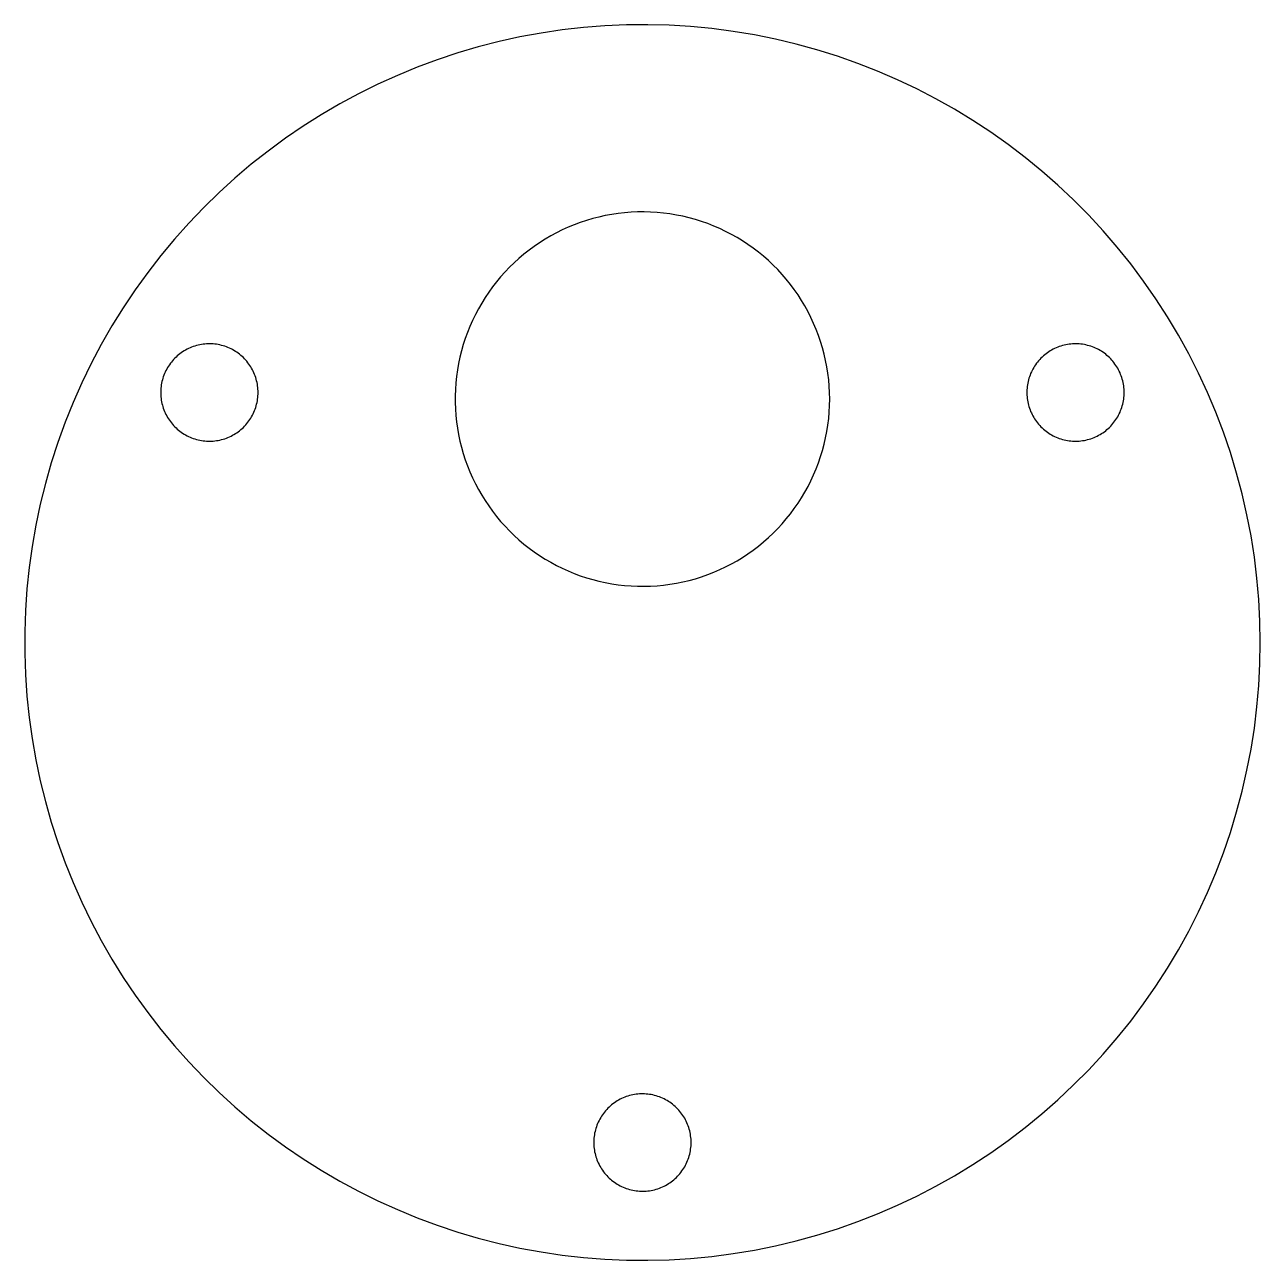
# Model space of a CAD drawing. Header units: millimetres. Extents: x 2969.1 to 3002.1, y 916.8 to 949.8.
import ezdxf

# ---------------------------------------------------------------- set-up
doc = ezdxf.new("R2010")
doc.units = ezdxf.units.MM
doc.header["$MEASUREMENT"] = 0
doc.layers.add('Default', color=178, linetype='Continuous', true_color=0x000000)

msp = doc.modelspace()

# ---------------------------------------------------------------- linework, layer by layer
at = {"layer": 'Default'}
for points in [[(3002.074, 933.274), (3002.064, 933.846), (3002.034, 934.418), (3001.984, 934.989), (3001.915, 935.557), (3001.826, 936.123), (3001.717, 936.686), (3001.589, 937.244), (3001.442, 937.797), (3001.275, 938.345), (3001.09, 938.887), (3000.885, 939.422), (3000.663, 939.95), (3000.422, 940.47), (3000.163, 940.981), (2999.887, 941.482), (2999.593, 941.974), (2999.283, 942.455), (2998.956, 942.926), (2998.613, 943.384), (2998.254, 943.831), (2997.88, 944.265), (2997.491, 944.685), (2997.088, 945.092), (2996.671, 945.484), (2996.241, 945.862), (2995.797, 946.225), (2995.342, 946.572), (2994.874, 946.903), (2994.396, 947.217), (2993.906, 947.515), (2993.407, 947.796), (2992.898, 948.059), (2992.381, 948.304), (2991.855, 948.531), (2991.322, 948.74), (2990.781, 948.93), (2990.235, 949.102), (2989.683, 949.254), (2989.126, 949.387), (2988.564, 949.5), (2987.999, 949.594), (2987.431, 949.669), (2986.861, 949.723), (2986.29, 949.758), (2985.717, 949.773), (2985.144, 949.768), (2984.572, 949.743), (2984.001, 949.699), (2983.432, 949.634), (2982.865, 949.55), (2982.302, 949.446), (2981.743, 949.323), (2981.188, 949.18), (2980.639, 949.018), (2980.095, 948.838), (2979.558, 948.638), (2979.029, 948.42), (2978.507, 948.184), (2977.994, 947.93), (2977.49, 947.658), (2976.995, 947.368), (2976.511, 947.062), (2976.038, 946.739), (2975.577, 946.4), (2975.127, 946.045), (2974.69, 945.675), (2974.266, 945.29), (2973.856, 944.89), (2973.46, 944.477), (2973.078, 944.049), (2972.712, 943.609), (2972.361, 943.157), (2972.026, 942.692), (2971.707, 942.216), (2971.405, 941.73), (2971.12, 941.233), (2970.853, 940.726), (2970.603, 940.211), (2970.371, 939.687), (2970.158, 939.156), (2969.963, 938.617), (2969.787, 938.072), (2969.63, 937.521), (2969.492, 936.965), (2969.374, 936.405), (2969.275, 935.841), (2969.195, 935.273), (2969.136, 934.704), (2969.096, 934.132), (2969.076, 933.56), (2969.076, 932.987), (2969.096, 932.415), (2969.136, 931.844), (2969.195, 931.274), (2969.275, 930.707), (2969.374, 930.143), (2969.492, 929.582), (2969.63, 929.026), (2969.787, 928.475), (2969.963, 927.93), (2970.158, 927.392), (2970.371, 926.86), (2970.603, 926.337), (2970.853, 925.821), (2971.12, 925.315), (2971.405, 924.818), (2971.707, 924.331), (2972.026, 923.855), (2972.361, 923.391), (2972.712, 922.938), (2973.078, 922.498), (2973.46, 922.071), (2973.856, 921.657), (2974.266, 921.257), (2974.69, 920.872), (2975.127, 920.502), (2975.577, 920.147), (2976.038, 919.808), (2976.511, 919.485), (2976.995, 919.179), (2977.49, 918.89), (2977.994, 918.618), (2978.507, 918.364), (2979.029, 918.127), (2979.558, 917.909), (2980.095, 917.71), (2980.639, 917.529), (2981.188, 917.367), (2981.743, 917.225), (2982.302, 917.101), (2982.865, 916.998), (2983.432, 916.913), (2984.001, 916.849), (2984.572, 916.804), (2985.144, 916.779), (2985.717, 916.774), (2986.29, 916.789), (2986.861, 916.824), (2987.431, 916.879), (2987.999, 916.953), (2988.564, 917.047), (2989.126, 917.161), (2989.683, 917.294), (2990.235, 917.446), (2990.781, 917.617), (2991.322, 917.807), (2991.855, 918.016), (2992.381, 918.243), (2992.898, 918.489), (2993.407, 918.752), (2993.906, 919.032), (2994.396, 919.33), (2994.874, 919.645), (2995.342, 919.976), (2995.797, 920.323), (2996.241, 920.685), (2996.671, 921.063), (2997.088, 921.456), (2997.491, 921.862), (2997.88, 922.283), (2998.254, 922.717), (2998.613, 923.163), (2998.956, 923.622), (2999.283, 924.092), (2999.593, 924.573), (2999.887, 925.065), (3000.163, 925.567), (3000.422, 926.078), (3000.663, 926.597), (3000.885, 927.125), (3001.09, 927.66), (3001.275, 928.202), (3001.442, 928.75), (3001.589, 929.304), (3001.717, 929.862), (3001.826, 930.424), (3001.915, 930.99), (3001.984, 931.558), (3002.034, 932.129), (3002.064, 932.701)], [(2990.574, 939.774), (2990.571, 939.947), (2990.562, 940.121), (2990.547, 940.293), (2990.526, 940.466), (2990.499, 940.637), (2990.466, 940.808), (2990.427, 940.977), (2990.382, 941.144), (2990.332, 941.311), (2990.276, 941.475), (2990.214, 941.637), (2990.146, 941.797), (2990.073, 941.954), (2989.995, 942.109), (2989.911, 942.261), (2989.822, 942.41), (2989.728, 942.556), (2989.629, 942.699), (2989.525, 942.838), (2989.416, 942.973), (2989.303, 943.104), (2989.185, 943.232), (2989.063, 943.355), (2988.937, 943.474), (2988.806, 943.588), (2988.672, 943.698), (2988.534, 943.803), (2988.392, 943.904), (2988.247, 943.999), (2988.099, 944.089), (2987.948, 944.174), (2987.793, 944.254), (2987.637, 944.328), (2987.477, 944.397), (2987.316, 944.461), (2987.152, 944.518), (2986.986, 944.57), (2986.819, 944.616), (2986.65, 944.656), (2986.48, 944.691), (2986.309, 944.719), (2986.137, 944.742), (2985.964, 944.758), (2985.791, 944.769), (2985.617, 944.774), (2985.444, 944.772), (2985.27, 944.764), (2985.097, 944.751), (2984.925, 944.731), (2984.753, 944.706), (2984.582, 944.674), (2984.413, 944.637), (2984.245, 944.594), (2984.078, 944.545), (2983.914, 944.49), (2983.751, 944.43), (2983.59, 944.364), (2983.432, 944.292), (2983.277, 944.215), (2983.124, 944.132), (2982.974, 944.045), (2982.828, 943.952), (2982.684, 943.854), (2982.544, 943.751), (2982.408, 943.644), (2982.276, 943.532), (2982.147, 943.415), (2982.023, 943.294), (2981.903, 943.169), (2981.787, 943.039), (2981.676, 942.906), (2981.57, 942.769), (2981.468, 942.628), (2981.372, 942.484), (2981.28, 942.336), (2981.194, 942.186), (2981.113, 942.032), (2981.037, 941.876), (2980.967, 941.717), (2980.902, 941.556), (2980.843, 941.393), (2980.79, 941.228), (2980.742, 941.061), (2980.701, 940.892), (2980.665, 940.723), (2980.635, 940.552), (2980.611, 940.38), (2980.593, 940.207), (2980.581, 940.034), (2980.575, 939.86), (2980.575, 939.687), (2980.581, 939.513), (2980.593, 939.34), (2980.611, 939.168), (2980.635, 938.996), (2980.665, 938.825), (2980.701, 938.655), (2980.742, 938.487), (2980.79, 938.32), (2980.843, 938.155), (2980.902, 937.991), (2980.967, 937.83), (2981.037, 937.672), (2981.113, 937.515), (2981.194, 937.362), (2981.28, 937.211), (2981.372, 937.064), (2981.468, 936.92), (2981.57, 936.779), (2981.676, 936.642), (2981.787, 936.508), (2981.903, 936.379), (2982.023, 936.254), (2982.147, 936.132), (2982.276, 936.016), (2982.408, 935.903), (2982.544, 935.796), (2982.684, 935.693), (2982.828, 935.595), (2982.974, 935.503), (2983.124, 935.415), (2983.277, 935.333), (2983.432, 935.255), (2983.59, 935.184), (2983.751, 935.118), (2983.914, 935.057), (2984.078, 935.003), (2984.245, 934.954), (2984.413, 934.91), (2984.582, 934.873), (2984.753, 934.842), (2984.925, 934.816), (2985.097, 934.796), (2985.27, 934.783), (2985.444, 934.775), (2985.617, 934.774), (2985.791, 934.778), (2985.964, 934.789), (2986.137, 934.805), (2986.309, 934.828), (2986.48, 934.857), (2986.65, 934.891), (2986.819, 934.931), (2986.986, 934.977), (2987.152, 935.029), (2987.316, 935.087), (2987.477, 935.15), (2987.637, 935.219), (2987.793, 935.293), (2987.948, 935.373), (2988.099, 935.458), (2988.247, 935.548), (2988.392, 935.644), (2988.534, 935.744), (2988.672, 935.849), (2988.806, 935.959), (2988.937, 936.074), (2989.063, 936.192), (2989.185, 936.316), (2989.303, 936.443), (2989.416, 936.575), (2989.525, 936.71), (2989.629, 936.849), (2989.728, 936.991), (2989.822, 937.137), (2989.911, 937.286), (2989.995, 937.438), (2990.073, 937.593), (2990.146, 937.751), (2990.214, 937.911), (2990.276, 938.073), (2990.332, 938.237), (2990.382, 938.403), (2990.427, 938.571), (2990.466, 938.74), (2990.499, 938.91), (2990.526, 939.082), (2990.547, 939.254), (2990.562, 939.427), (2990.571, 939.6)], [(2975.308, 939.951), (2975.308, 939.996), (2975.305, 940.041), (2975.301, 940.086), (2975.296, 940.131), (2975.289, 940.175), (2975.28, 940.22), (2975.27, 940.264), (2975.259, 940.307), (2975.245, 940.35), (2975.231, 940.393), (2975.215, 940.435), (2975.197, 940.477), (2975.178, 940.518), (2975.158, 940.558), (2975.136, 940.598), (2975.113, 940.636), (2975.089, 940.674), (2975.063, 940.711), (2975.036, 940.747), (2975.007, 940.783), (2974.978, 940.817), (2974.947, 940.85), (2974.916, 940.882), (2974.883, 940.913), (2974.849, 940.943), (2974.814, 940.971), (2974.778, 940.999), (2974.741, 941.025), (2974.703, 941.049), (2974.665, 941.073), (2974.626, 941.095), (2974.586, 941.116), (2974.545, 941.135), (2974.503, 941.153), (2974.461, 941.169), (2974.419, 941.184), (2974.376, 941.198), (2974.332, 941.21), (2974.288, 941.22), (2974.244, 941.229), (2974.2, 941.237), (2974.155, 941.243), (2974.11, 941.247), (2974.065, 941.25), (2974.02, 941.251), (2973.975, 941.25), (2973.929, 941.248), (2973.885, 941.245), (2973.84, 941.24), (2973.795, 941.233), (2973.751, 941.225), (2973.707, 941.215), (2973.663, 941.204), (2973.62, 941.191), (2973.577, 941.177), (2973.534, 941.161), (2973.493, 941.144), (2973.452, 941.126), (2973.411, 941.106), (2973.371, 941.084), (2973.333, 941.061), (2973.294, 941.037), (2973.257, 941.012), (2973.221, 940.985), (2973.185, 940.957), (2973.151, 940.928), (2973.118, 940.898), (2973.085, 940.866), (2973.054, 940.834), (2973.024, 940.8), (2972.995, 940.765), (2972.967, 940.73), (2972.941, 940.693), (2972.916, 940.655), (2972.892, 940.617), (2972.87, 940.578), (2972.849, 940.538), (2972.829, 940.497), (2972.811, 940.456), (2972.794, 940.414), (2972.778, 940.372), (2972.765, 940.329), (2972.752, 940.286), (2972.741, 940.242), (2972.732, 940.198), (2972.724, 940.153), (2972.718, 940.108), (2972.713, 940.064), (2972.71, 940.019), (2972.709, 939.973), (2972.709, 939.928), (2972.71, 939.883), (2972.713, 939.838), (2972.718, 939.793), (2972.724, 939.749), (2972.732, 939.704), (2972.741, 939.66), (2972.752, 939.616), (2972.765, 939.573), (2972.778, 939.53), (2972.794, 939.487), (2972.811, 939.446), (2972.829, 939.404), (2972.849, 939.364), (2972.87, 939.324), (2972.892, 939.285), (2972.916, 939.246), (2972.941, 939.209), (2972.967, 939.172), (2972.995, 939.137), (2973.024, 939.102), (2973.054, 939.068), (2973.085, 939.036), (2973.118, 939.004), (2973.151, 938.974), (2973.185, 938.945), (2973.221, 938.917), (2973.257, 938.89), (2973.294, 938.865), (2973.333, 938.84), (2973.371, 938.818), (2973.411, 938.796), (2973.452, 938.776), (2973.493, 938.758), (2973.534, 938.74), (2973.577, 938.725), (2973.62, 938.71), (2973.663, 938.698), (2973.707, 938.686), (2973.751, 938.677), (2973.795, 938.669), (2973.84, 938.662), (2973.885, 938.657), (2973.929, 938.653), (2973.975, 938.651), (2974.02, 938.651), (2974.065, 938.652), (2974.11, 938.655), (2974.155, 938.659), (2974.2, 938.665), (2974.244, 938.672), (2974.288, 938.681), (2974.332, 938.692), (2974.376, 938.704), (2974.419, 938.717), (2974.461, 938.732), (2974.503, 938.749), (2974.545, 938.767), (2974.586, 938.786), (2974.626, 938.807), (2974.665, 938.829), (2974.703, 938.852), (2974.741, 938.877), (2974.778, 938.903), (2974.814, 938.931), (2974.849, 938.959), (2974.883, 938.989), (2974.916, 939.02), (2974.947, 939.052), (2974.978, 939.085), (2975.007, 939.119), (2975.036, 939.154), (2975.063, 939.19), (2975.089, 939.227), (2975.113, 939.265), (2975.136, 939.304), (2975.158, 939.344), (2975.178, 939.384), (2975.197, 939.425), (2975.215, 939.466), (2975.231, 939.509), (2975.245, 939.551), (2975.259, 939.594), (2975.27, 939.638), (2975.28, 939.682), (2975.289, 939.726), (2975.296, 939.771), (2975.301, 939.816), (2975.305, 939.861), (2975.308, 939.906)], [(2998.439, 939.951), (2998.438, 939.996), (2998.436, 940.041), (2998.432, 940.086), (2998.427, 940.131), (2998.42, 940.175), (2998.411, 940.22), (2998.401, 940.264), (2998.389, 940.307), (2998.376, 940.351), (2998.362, 940.393), (2998.345, 940.435), (2998.328, 940.477), (2998.309, 940.518), (2998.289, 940.558), (2998.267, 940.598), (2998.244, 940.636), (2998.219, 940.674), (2998.193, 940.711), (2998.166, 940.748), (2998.138, 940.783), (2998.109, 940.817), (2998.078, 940.85), (2998.046, 940.882), (2998.013, 940.913), (2997.979, 940.943), (2997.945, 940.971), (2997.909, 940.999), (2997.872, 941.025), (2997.834, 941.05), (2997.796, 941.073), (2997.756, 941.095), (2997.716, 941.116), (2997.675, 941.135), (2997.634, 941.153), (2997.592, 941.17), (2997.549, 941.185), (2997.506, 941.198), (2997.463, 941.21), (2997.419, 941.221), (2997.375, 941.229), (2997.33, 941.237), (2997.285, 941.243), (2997.24, 941.247), (2997.195, 941.25), (2997.15, 941.251), (2997.105, 941.251), (2997.06, 941.249), (2997.015, 941.245), (2996.97, 941.24), (2996.926, 941.233), (2996.881, 941.225), (2996.837, 941.215), (2996.794, 941.204), (2996.75, 941.191), (2996.707, 941.177), (2996.665, 941.162), (2996.623, 941.144), (2996.582, 941.126), (2996.542, 941.106), (2996.502, 941.084), (2996.463, 941.061), (2996.425, 941.037), (2996.388, 941.012), (2996.351, 940.985), (2996.316, 940.957), (2996.282, 940.928), (2996.248, 940.898), (2996.216, 940.866), (2996.185, 940.834), (2996.155, 940.8), (2996.126, 940.765), (2996.098, 940.73), (2996.072, 940.693), (2996.047, 940.656), (2996.023, 940.617), (2996, 940.578), (2995.979, 940.538), (2995.96, 940.498), (2995.941, 940.456), (2995.924, 940.414), (2995.909, 940.372), (2995.895, 940.329), (2995.883, 940.286), (2995.872, 940.242), (2995.863, 940.198), (2995.855, 940.153), (2995.849, 940.109), (2995.844, 940.064), (2995.841, 940.019), (2995.839, 939.974), (2995.839, 939.928), (2995.841, 939.883), (2995.844, 939.838), (2995.849, 939.793), (2995.855, 939.749), (2995.863, 939.704), (2995.872, 939.66), (2995.883, 939.616), (2995.895, 939.573), (2995.909, 939.53), (2995.924, 939.488), (2995.941, 939.446), (2995.96, 939.404), (2995.979, 939.364), (2996, 939.324), (2996.023, 939.285), (2996.047, 939.246), (2996.072, 939.209), (2996.098, 939.172), (2996.126, 939.137), (2996.155, 939.102), (2996.185, 939.068), (2996.216, 939.036), (2996.248, 939.004), (2996.282, 938.974), (2996.316, 938.945), (2996.351, 938.917), (2996.388, 938.89), (2996.425, 938.865), (2996.463, 938.84), (2996.502, 938.818), (2996.542, 938.796), (2996.582, 938.776), (2996.623, 938.758), (2996.665, 938.74), (2996.707, 938.725), (2996.75, 938.71), (2996.794, 938.698), (2996.837, 938.687), (2996.881, 938.677), (2996.926, 938.669), (2996.97, 938.662), (2997.015, 938.657), (2997.06, 938.653), (2997.105, 938.651), (2997.15, 938.651), (2997.195, 938.652), (2997.24, 938.655), (2997.285, 938.659), (2997.33, 938.665), (2997.375, 938.673), (2997.419, 938.681), (2997.463, 938.692), (2997.506, 938.704), (2997.549, 938.717), (2997.592, 938.732), (2997.634, 938.749), (2997.675, 938.767), (2997.716, 938.786), (2997.756, 938.807), (2997.796, 938.829), (2997.834, 938.852), (2997.872, 938.877), (2997.909, 938.903), (2997.945, 938.931), (2997.979, 938.959), (2998.013, 938.989), (2998.046, 939.02), (2998.078, 939.052), (2998.109, 939.085), (2998.138, 939.119), (2998.166, 939.154), (2998.193, 939.191), (2998.219, 939.228), (2998.244, 939.265), (2998.267, 939.304), (2998.289, 939.344), (2998.309, 939.384), (2998.328, 939.425), (2998.345, 939.467), (2998.362, 939.509), (2998.376, 939.551), (2998.389, 939.595), (2998.401, 939.638), (2998.411, 939.682), (2998.42, 939.726), (2998.427, 939.771), (2998.432, 939.816), (2998.436, 939.861), (2998.438, 939.906)], [(2986.874, 919.919), (2986.873, 919.964), (2986.871, 920.009), (2986.867, 920.054), (2986.861, 920.099), (2986.854, 920.144), (2986.846, 920.188), (2986.836, 920.232), (2986.824, 920.276), (2986.811, 920.319), (2986.796, 920.361), (2986.78, 920.404), (2986.763, 920.445), (2986.744, 920.486), (2986.723, 920.526), (2986.702, 920.566), (2986.678, 920.605), (2986.654, 920.643), (2986.628, 920.68), (2986.601, 920.716), (2986.573, 920.751), (2986.543, 920.785), (2986.513, 920.818), (2986.481, 920.85), (2986.448, 920.881), (2986.414, 920.911), (2986.379, 920.94), (2986.343, 920.967), (2986.307, 920.993), (2986.269, 921.018), (2986.23, 921.041), (2986.191, 921.063), (2986.151, 921.084), (2986.11, 921.103), (2986.069, 921.121), (2986.027, 921.138), (2985.984, 921.153), (2985.941, 921.166), (2985.898, 921.178), (2985.854, 921.189), (2985.809, 921.198), (2985.765, 921.205), (2985.72, 921.211), (2985.675, 921.215), (2985.63, 921.218), (2985.585, 921.219), (2985.54, 921.219), (2985.495, 921.217), (2985.45, 921.213), (2985.405, 921.208), (2985.36, 921.202), (2985.316, 921.193), (2985.272, 921.184), (2985.228, 921.172), (2985.185, 921.16), (2985.142, 921.145), (2985.1, 921.13), (2985.058, 921.113), (2985.017, 921.094), (2984.977, 921.074), (2984.937, 921.053), (2984.898, 921.03), (2984.86, 921.006), (2984.823, 920.98), (2984.786, 920.953), (2984.751, 920.925), (2984.716, 920.896), (2984.683, 920.866), (2984.651, 920.834), (2984.619, 920.802), (2984.589, 920.768), (2984.56, 920.734), (2984.533, 920.698), (2984.506, 920.661), (2984.481, 920.624), (2984.458, 920.585), (2984.435, 920.546), (2984.414, 920.506), (2984.394, 920.466), (2984.376, 920.425), (2984.359, 920.383), (2984.344, 920.34), (2984.33, 920.297), (2984.318, 920.254), (2984.307, 920.21), (2984.297, 920.166), (2984.29, 920.121), (2984.283, 920.077), (2984.279, 920.032), (2984.276, 919.987), (2984.274, 919.942), (2984.274, 919.897), (2984.276, 919.852), (2984.279, 919.807), (2984.283, 919.762), (2984.29, 919.717), (2984.297, 919.673), (2984.307, 919.628), (2984.318, 919.585), (2984.33, 919.541), (2984.344, 919.498), (2984.359, 919.456), (2984.376, 919.414), (2984.394, 919.373), (2984.414, 919.332), (2984.435, 919.292), (2984.458, 919.253), (2984.481, 919.215), (2984.506, 919.177), (2984.533, 919.141), (2984.56, 919.105), (2984.589, 919.07), (2984.619, 919.037), (2984.651, 919.004), (2984.683, 918.972), (2984.716, 918.942), (2984.751, 918.913), (2984.786, 918.885), (2984.823, 918.858), (2984.86, 918.833), (2984.898, 918.809), (2984.937, 918.786), (2984.977, 918.765), (2985.017, 918.744), (2985.058, 918.726), (2985.1, 918.709), (2985.142, 918.693), (2985.185, 918.679), (2985.228, 918.666), (2985.272, 918.655), (2985.316, 918.645), (2985.36, 918.637), (2985.405, 918.63), (2985.45, 918.625), (2985.495, 918.622), (2985.54, 918.62), (2985.585, 918.619), (2985.63, 918.62), (2985.675, 918.623), (2985.72, 918.627), (2985.765, 918.633), (2985.809, 918.641), (2985.854, 918.65), (2985.898, 918.66), (2985.941, 918.672), (2985.984, 918.686), (2986.027, 918.701), (2986.069, 918.717), (2986.11, 918.735), (2986.151, 918.754), (2986.191, 918.775), (2986.23, 918.797), (2986.269, 918.821), (2986.307, 918.845), (2986.343, 918.871), (2986.379, 918.899), (2986.414, 918.927), (2986.448, 918.957), (2986.481, 918.988), (2986.513, 919.02), (2986.543, 919.053), (2986.573, 919.087), (2986.601, 919.123), (2986.628, 919.159), (2986.654, 919.196), (2986.678, 919.234), (2986.702, 919.272), (2986.723, 919.312), (2986.744, 919.352), (2986.763, 919.393), (2986.78, 919.435), (2986.796, 919.477), (2986.811, 919.52), (2986.824, 919.563), (2986.836, 919.606), (2986.846, 919.65), (2986.854, 919.695), (2986.861, 919.739), (2986.867, 919.784), (2986.871, 919.829), (2986.873, 919.874)]]:
    msp.add_lwpolyline(points, close=True, dxfattribs=at)

doc.saveas('drawing.dxf')
